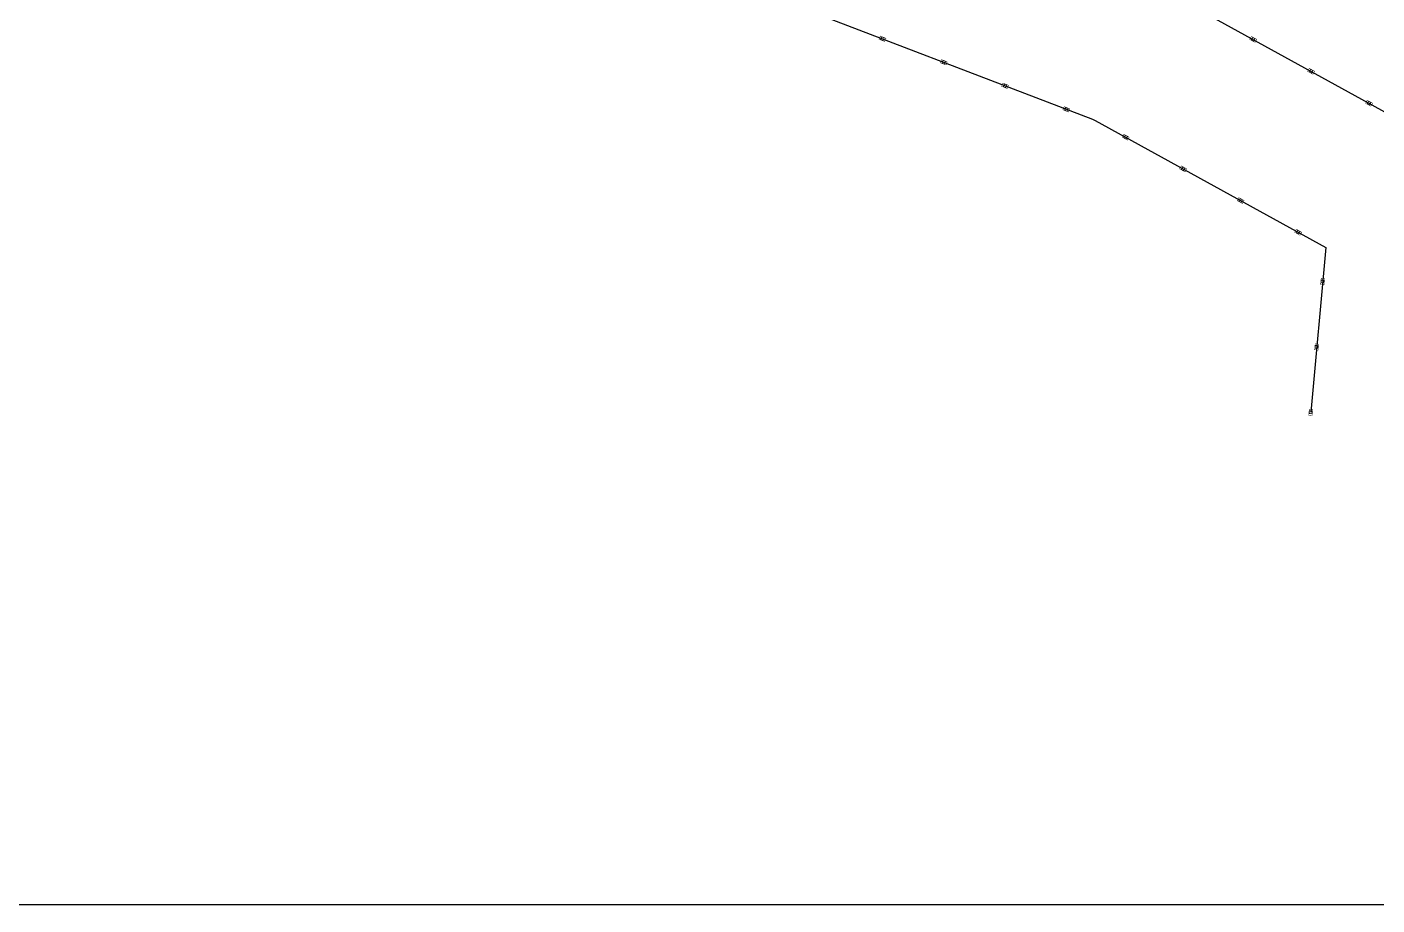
# Model space of a CAD drawing. Extents: x 15372 to 116961, y 24572 to 128109.
# Drawn here: x 58735 to 89921, y 64433 to 84709 of the extents above; entities that cross this region are included whole.
import ezdxf

# ---------------------------------------------------------------- set-up
doc = ezdxf.new("R2010")
doc.units = 0
doc.header["$LTSCALE"] = 1000
doc.header["$MEASUREMENT"] = 0
doc.layers.add('栏杆基座', color=214, linetype='Continuous')
doc.layers.add('连接端梁', color=130, linetype='Continuous')

# ---------------------------------------------------------------- blocks, each defined once
blk = doc.blocks.new('栏杆立柱底座')
at = {"layer": '栏杆基座', "color": 6}
for points, const_width in [([(-48, 65), (-31, -74), (48, -65), (31, 74)], 10), ([(-38, 26), (-31, -34), (38, -26), (31, 34)], 20)]:
    blk.add_lwpolyline(points, close=True, dxfattribs=dict(at, const_width=const_width))
blk = doc.blocks.new('*U774')
at = {"color": 0, "rotation": 263.0813751958696}
blk.add_blockref('栏杆立柱底座', (0, 0), dxfattribs=at)
blk = doc.blocks.new('*U775')
at = {"color": 0, "linetype": 'ByBlock', "lineweight": -2, "transparency": 16777216, "rotation": 331.1393975733853}
for p in [(-9243, 35873), (-7905, 35136), (-6567, 34399)]:
    blk.add_blockref('*U774', p, dxfattribs=at)
blk = doc.blocks.new('*U776')
at = {"color": 0, "rotation": 263.0813751958694}
blk.add_blockref('栏杆立柱底座', (0, 0), dxfattribs=at)
blk = doc.blocks.new('*U777')
at = {"color": 0, "linetype": 'ByBlock', "lineweight": -2, "transparency": 16777216}
for p, rotation in [((-17807, 35887), 339.0197641226259), ((-16391, 35344), 339.0197641226259), ((-14975, 34801), 339.0197641226259), ((-13559, 34258), 339.0197641226259), ((-12189, 33615), 331.139397573389), ((-10861, 32883), 331.139397573389), ((-9533, 32151), 331.139397573389), ((-8204, 31419), 331.139397573389), ((-7640, 30281), 264.7960435487618), ((-7778, 28770), 264.7960435487618), ((-7915, 27260), 264.7960435487618)]:
    blk.add_blockref('*U776', p, dxfattribs=dict(at, rotation=rotation))

msp = doc.modelspace()

# ---------------------------------------------------------------- linework, layer by layer
msp.add_lwpolyline([(17085.95, 111757.78), (106499.22, 111757.78), (106499.22, 64433.28), (17085.95, 64433.28)], close=True)
at = {"layer": '连接端梁', "color": 0}
for points in [[(51538.12, 91035.21), (59992.12, 91427.11), (60001.57, 91426.95), (60088.72, 91418.98), (68214.81, 90675.91), (68516.64, 90648.31), (68525.82, 90646.18), (68611.19, 90626.97), (76558.76, 88777.21), (76853.96, 88708.5), (76862.99, 88705.73), (84563.71, 85752.75), (84846.7, 85644.23), (84854.97, 85639.68), (92183.2, 81600.85), (92318.19, 81526.45), (92322.71, 81517.93), (91767.64, 75423.45), (91760.22, 75342.05), (91755.88, 75338.43)], [(31389.09, 77124.17), (30918.76, 81000.22), (36200.95, 83609.77), (43811.8, 86142.99), (43882.14, 86166.4), (51764.78, 87631.89), (51837.67, 87645.44), (59920.81, 88020.15), (67905.2, 87290.04), (67978.65, 87283.32), (75788.03, 85465.72), (75859.81, 85449.01), (83346.36, 82578.16), (83410.69, 82553.49), (88735.66, 79618.72), (88388.85, 75810.78)]]:
    msp.add_lwpolyline(points, dxfattribs=at)

# ---------------------------------------------------------------- block references
for name in ['*U775', '*U777']:
    msp.add_blockref(name, (96303.97, 48550.71))

doc.saveas('drawing.dxf')
